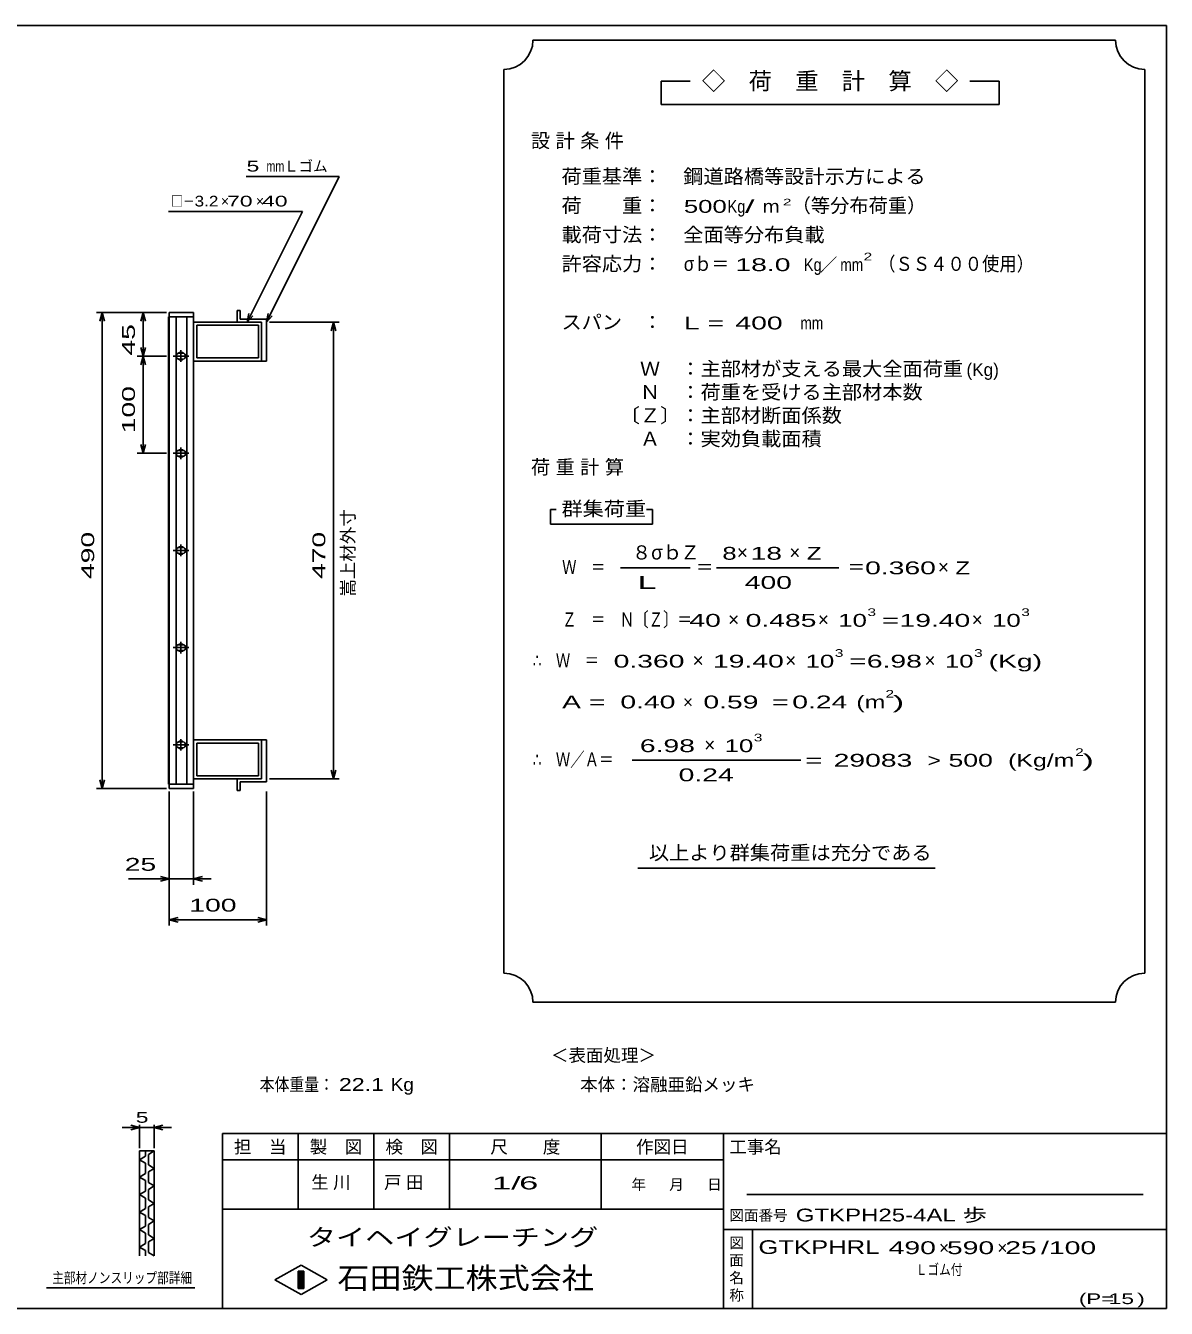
# Model space of a CAD drawing. Units: millimetres, scale not verified. Extents: x -1092 to 1042, y -770 to 629.
# Drawn here: x -133 to 1042, y -691 to 629 of the extents above; entities that cross this region are included whole.
import ezdxf
from ezdxf.enums import TextEntityAlignment as Align

# ---------------------------------------------------------------- set-up
doc = ezdxf.new("R2010")
doc.units = ezdxf.units.MM
doc.header["$LTSCALE"] = 6
for name, color, linetype, lineweight in [('0_2', 150, 'Continuous', 25), ('16', 3, 'Continuous', 25), ('22', 4, 'Continuous', 25), ('24', 2, 'Continuous', 25), ('32', 4, 'Continuous', 25)]:
    doc.layers.add(name, color=color, linetype=linetype, lineweight=lineweight)
doc.styles.add('ベクトル', font='')
doc.styles.get('ベクトル').set_extended_font_data('ベクトル')

msp = doc.modelspace()

# ---------------------------------------------------------------- linework, layer by layer
at = {"layer": '0_2'}
for p, q in [((-1034.4, 629.1), (1041.6, 629.1)), ((1041.6, 629.1), (1041.6, -690.9)), ((1041.6, -510.9), (69.6, -510.9)), ((69.6, -510.9), (69.6, -690.9)), ((147.6, -510.9), (147.6, -588.9)), ((225.6, -588.9), (225.6, -510.9)), ((303.6, -510.9), (303.6, -588.9)), ((459.6, -588.9), (459.6, -510.9)), ((585.6, -510.9), (585.6, -690.9)), ((585.6, -537.9), (69.6, -537.9)), ((1017.6, -573.9), (609.6, -573.9)), ((69.6, -588.9), (585.6, -588.9)), ((585.6, -609.9), (1041.6, -609.9)), ((615.6, -690.9), (615.6, -609.9)), ((123.6, -661.5), (150.6, -646.5)), ((150.6, -646.5), (177.6, -661.5)), ((147.6, -652.5), (153.6, -652.5)), ((147.6, -670.5), (147.6, -652.5)), ((147.6, -652.5), (148.8, -652.5)), ((148.8, -652.5), (148.8, -670.5)), ((150, -670.5), (150, -652.5)), ((150, -652.5), (151.2, -652.5)), ((151.2, -652.5), (151.2, -670.5)), ((152.4, -670.5), (152.4, -652.5)), ((152.4, -652.5), (153.6, -652.5)), ((153.6, -652.5), (153.6, -670.5)), ((153.6, -652.5), (153.6, -670.5)), ((150.6, -676.5), (123.6, -661.5)), ((153.6, -670.5), (147.6, -670.5)), ((148.8, -670.5), (150, -670.5)), ((177.6, -661.5), (150.6, -676.5)), ((151.2, -670.5), (152.4, -670.5)), ((1041.6, -690.9), (-1034.4, -690.9))]:
    msp.add_line(p, q, dxfattribs=at)
at = {"layer": '16'}
for p, q in [((40, 334), (15, 334)), ((15, 334), (15, 329.5)), ((40, 329.5), (40, 334)), ((88, 336), (85, 336)), ((85, 336), (85, 324)), ((88, 327), (88, 336)), ((14.3, -151.5), (14.3, 329.5)), ((14.3, 329.5), (15, 329.5)), ((15, 329.5), (40, 329.5)), ((15, 329.5), (15, -151.5)), ((40, 329.5), (15, 329.5)), ((22, 329.5), (22, -151.5)), ((33, -151.5), (33, 329.5)), ((40, -151.5), (40, 329.5)), ((40, 324), (110, 324)), ((40, 284), (40, 324)), ((43.2, 320.8), (106.8, 320.8)), ((43.2, 287.2), (43.2, 320.8)), ((85, 324), (110, 324)), ((115, 327), (88, 327)), ((106.8, 320.8), (106.8, 287.2)), ((110, 324), (110, 284)), ((110, 324), (110, 284)), ((115, 284), (115, 327)), ((29, 292), (25, 292)), ((27, 295), (27, 283)), ((19, 289), (35, 289)), ((25, 286), (29, 286)), ((110, 284), (40, 284)), ((106.8, 287.2), (43.2, 287.2)), ((110, 284), (115, 284)), ((19, 189), (35, 189)), ((29, 192), (25, 192)), ((25, 186), (29, 186)), ((27, 195), (27, 183)), ((27, 95), (27, 83)), ((19, 89), (35, 89)), ((29, 92), (25, 92)), ((25, 86), (29, 86)), ((19, -11), (35, -11)), ((29, -8), (25, -8)), ((27, -5), (27, -17)), ((25, -14), (29, -14)), ((27, -105), (27, -117)), ((19, -111), (35, -111)), ((29, -108), (25, -108)), ((25, -114), (29, -114)), ((110, -106), (40, -106)), ((40, -106), (40, -146)), ((106.8, -109.2), (43.2, -109.2)), ((43.2, -109.2), (43.2, -142.8)), ((106.8, -142.8), (106.8, -109.2)), ((110, -146), (110, -106)), ((110, -106), (115, -106)), ((110, -146), (110, -106)), ((115, -106), (115, -149)), ((43.2, -142.8), (106.8, -142.8)), ((15, -151.5), (14.3, -151.5)), ((15, -151.5), (40, -151.5)), ((15, -156), (15, -151.5)), ((15, -151.5), (40, -151.5)), ((40, -156), (15, -156)), ((40, -146), (110, -146)), ((40, -151.5), (40, -156)), ((85, -158), (85, -146)), ((85, -146), (110, -146)), ((88, -158), (85, -158)), ((115, -149), (88, -149)), ((88, -149), (88, -158))]:
    msp.add_line(p, q, dxfattribs=at)
for centre, radius, start, end in [((25, 289), 3, 90, 270), ((27, 289), 4, 46.6, 133.4), ((29, 289), 3, 270, 90), ((27, 289), 4, 226.6, 313.4), ((25, 189), 3, 90, 270), ((27, 189), 4, 46.6, 133.4), ((27, 189), 4, 226.6, 313.4), ((29, 189), 3, 270, 90), ((27, 89), 4, 46.6, 133.4), ((25, 89), 3, 90, 270), ((27, 89), 4, 226.6, 313.4), ((29, 89), 3, 270, 90), ((25, -11), 3, 90, 270), ((27, -11), 4, 46.6, 133.4), ((29, -11), 3, 270, 90), ((27, -11), 4, 226.6, 313.4), ((25, -111), 3, 90, 270), ((27, -111), 4, 46.6, 133.4), ((27, -111), 4, 226.6, 313.4), ((29, -111), 3, 270, 90)]:
    msp.add_arc(centre, radius, start, end, dxfattribs=at)
at = {"layer": '22'}
for p, q in [((94, 474), (190, 474)), ((115, 324), (190, 474)), ((14, 438), (152, 438)), ((95, 324), (152, 438)), ((12, 334), (-60, 334)), ((-54, 334), (-56.4, 325)), ((-51.6, 325), (-54, 334)), ((-54, 334), (-54, -156)), ((12, 334), (-18, 334)), ((-12, 334), (-14.4, 325)), ((-9.6, 325), (-12, 334)), ((-12, 334), (-12, 289)), ((95, 324), (96.8, 332.8)), ((95, 324), (101, 330.6)), ((115, 324), (116.8, 332.8)), ((115, 324), (121, 330.6)), ((118, 324), (190, 324)), ((184, 324), (181.6, 315)), ((186.4, 315), (184, 324)), ((184, 324), (184, -146)), ((-12, 289), (-14.4, 298)), ((-9.6, 298), (-12, 289)), ((-18, 289), (12, 289)), ((-12, 289), (-14.4, 280)), ((-9.6, 280), (-12, 289)), ((-12, 289), (-12, 189)), ((-12, 189), (-14.4, 198)), ((-9.6, 198), (-12, 189)), ((-18, 189), (12, 189)), ((184, -146), (181.6, -137)), ((186.4, -137), (184, -146)), ((-60, -156), (12, -156)), ((-54, -156), (-56.4, -147)), ((-51.6, -147), (-54, -156)), ((190, -146), (118, -146)), ((15, -255), (15, -159)), ((15, -297), (15, -159)), ((40, -255), (40, -159)), ((115, -297), (115, -159)), ((-27, -249), (15, -249)), ((15, -249), (6, -246.6)), ((6, -251.4), (15, -249)), ((15, -249), (40, -249)), ((40, -249), (49, -246.6)), ((49, -251.4), (40, -249)), ((40, -249), (58, -249)), ((15, -291), (24, -288.6)), ((115, -291), (106, -288.6)), ((24, -293.4), (15, -291)), ((15, -291), (115, -291)), ((106, -293.4), (115, -291))]:
    msp.add_line(p, q, dxfattribs=at)
at = {"layer": '24', "color": 4}
for p, q in [((989.4, 614.1), (389.4, 614.1)), ((359.4, 584.1), (359.4, -345.9)), ((1019.4, -345.9), (1019.4, 584.1)), ((551.4, 572.1), (521.4, 572.1)), ((521.4, 572.1), (521.4, 548.1)), ((869.4, 572.1), (839.4, 572.1)), ((869.4, 548.1), (869.4, 572.1)), ((521.4, 548.1), (869.4, 548.1)), ((413.4, 131.1), (407.4, 131.1)), ((407.4, 131.1), (407.4, 116.1)), ((512.4, 131.1), (506.4, 131.1)), ((512.4, 116.1), (512.4, 131.1)), ((407.4, 116.1), (512.4, 116.1)), ((479.4, 71.1), (551.4, 71.1)), ((578.4, 71.1), (704.4, 71.1)), ((491.4, -126.9), (665.4, -126.9)), ((497.4, -237.9), (803.4, -237.9)), ((389.4, -375.9), (989.4, -375.9))]:
    msp.add_line(p, q, dxfattribs=at)
for centre, start, end in [((359.4, 614.1), 270, 0), ((1019.4, 614.1), 180, 270), ((359.4, -375.9), 0, 90), ((1019.4, -375.9), 90, 180)]:
    msp.add_arc(centre, 30, start, end, dxfattribs=at)
at = {"layer": '32'}
for p, q in [((-15.6, -504.9), (-33.6, -504.9)), ((-15.6, -504.9), (-24.6, -502.5)), ((-24.6, -507.3), (-15.6, -504.9)), ((-15.6, -525.9), (-15.6, -501.9)), ((-15.6, -504.9), (-0.6, -504.9)), ((-0.6, -501.9), (-0.6, -525.9)), ((-0.6, -504.9), (8.4, -502.5)), ((8.4, -507.3), (-0.6, -504.9)), ((-0.6, -504.9), (17.4, -504.9)), ((-15.6, -528.9), (-0.6, -528.9)), ((-15.6, -636.9), (-15.6, -528.9)), ((-9.6, -534.3), (-15.6, -537.9)), ((-15.6, -537.9), (-9.6, -541.5)), ((-9.6, -528.9), (-9.6, -534.3)), ((-0.6, -528.9), (-6.6, -532.5)), ((-6.6, -532.5), (-6.6, -543.3)), ((-0.6, -528.9), (-0.6, -636.9)), ((-9.6, -552.3), (-15.6, -555.9)), ((-9.6, -541.5), (-9.6, -552.3)), ((-6.6, -543.3), (-0.6, -546.9)), ((-0.6, -546.9), (-6.6, -550.5)), ((-6.6, -550.5), (-6.6, -561.3)), ((-15.6, -555.9), (-9.6, -559.5)), ((-9.6, -559.5), (-9.6, -570.3)), ((-6.6, -561.3), (-0.6, -564.9)), ((-0.6, -564.9), (-6.6, -568.5)), ((-9.6, -570.3), (-15.6, -573.9)), ((-15.6, -573.9), (-9.6, -577.5)), ((-9.6, -577.5), (-9.6, -588.3)), ((-6.6, -568.5), (-6.6, -579.3)), ((-6.6, -579.3), (-0.6, -582.9)), ((-9.6, -588.3), (-15.6, -591.9)), ((-15.6, -591.9), (-9.6, -595.5)), ((-0.6, -582.9), (-6.6, -586.5)), ((-6.6, -586.5), (-6.6, -597.3)), ((-9.6, -606.3), (-15.6, -609.9)), ((-9.6, -595.5), (-9.6, -606.3)), ((-6.6, -597.3), (-0.6, -600.9)), ((-0.6, -600.9), (-6.6, -604.5)), ((-6.6, -604.5), (-6.6, -615.3)), ((-15.6, -609.9), (-9.6, -613.5)), ((-9.6, -613.5), (-9.6, -624.3)), ((-6.6, -615.3), (-0.6, -618.9)), ((-0.6, -618.9), (-6.6, -622.5)), ((-9.6, -624.3), (-15.6, -627.9)), ((-15.6, -627.9), (-9.6, -631.5)), ((-9.6, -631.5), (-9.6, -636.9)), ((-6.6, -622.5), (-6.6, -633.3)), ((-6.6, -633.3), (-0.6, -636.9)), ((41.4, -669.9), (-111.6, -669.9))]:
    msp.add_line(p, q, dxfattribs=at)

# ---------------------------------------------------------------- texts
at = {"layer": '0_2', "style": 'ベクトル'}
for s, height, p in [('担\u3000当', 13.2, (81.6, -524.7)), ('製\u3000図', 13.2, (159.6, -524.7)), ('検\u3000図', 13.2, (237.6, -524.7)), ('尺\u3000\u3000度', 13.2, (345.6, -524.7)), ('作図日', 13.2, (495.6, -524.7)), ('工事名', 13.2, (591.6, -524.7)), ('年', 11, (490.8, -563.4)), ('月', 11, (529.8, -563.4)), ('日', 11, (568.8, -563.4)), ('図面番号', 11, (591.6, -595.2)), ('図', 11, (591.6, -623.4)), ('面', 11, (591.6, -641.4)), ('名', 11, (591.6, -659.4)), ('称', 11, (591.6, -677.4))]:
    msp.add_text(s, height=height, dxfattribs=at).set_placement(p, align=Align.MIDDLE_LEFT)
at = {"layer": '0_2', "color": 222, "style": 'ベクトル'}
for s, height, width, p in [('タイヘイグレーチング', 17.6, 1.25, (156.6, -617.7)), ('石田鉄工株式会社', 21.99, 1.1, (188.1, -659.7))]:
    msp.add_text(s, height=height, dxfattribs=dict(at, width=width)).set_placement(p, align=Align.MIDDLE_LEFT)
at = {"layer": '22', "color": 2, "style": 'ベクトル'}
for s, height, width, p in [(' 5 ', 11, 1.6, (88, 484.5)), ('mm', 11, 0.75, (115, 484.5)), ('□－', 11, 0.8, (17, 448.5)), ('3.2', 11, 1.2, (41, 448.5)), (' 70 ', 11, 1.6, (68, 448.5)), (' 40 ', 11, 1.6, (104, 448.5)), (' 25 ', 13.2, 1.65, (-39, -234)), (' 100 ', 13.2, 1.65, (27.5, -276)), ('本体重量：', 13.2, 0.85, (108, -460.5)), (' 22.1', 13.2, 1.35, (183, -460.5)), ('Kg', 13.2, 1.1, (243, -460.5)), ('1/', 13.2, 2, (347.4, -561.9)), (' 6 ', 13.2, 2, (365.4, -561.9)), ('GTKPH25-4AL 歩', 13.2, 1.4, (660, -594.9)), ('GTKPHRL', 14.08, 1.4, (621.6, -627.9)), (' 490 ', 13.2, 1.65, (747.6, -628.5)), (' 590 ', 13.2, 1.65, (807.6, -628.5)), (' 25 ', 13.2, 1.65, (867.6, -628.5)), ('/', 13.2, 1.65, (912.6, -628.5)), (' 100 ', 13.2, 1.65, (912.6, -628.5)), ('Ｌゴム付', 11, 0.8, (783.6, -651)), ('(P=', 11, 1.55, (951.6, -681)), (' 15 ', 11, 1.6, (975.6, -681)), (')', 11, 1.6, (1011.6, -681))]:
    msp.add_text(s, height=height, dxfattribs=dict(at, width=width)).set_placement(p, align=Align.MIDDLE_LEFT)
for s, height, p in [('Ｌゴム', 11, (133, 484.5)), ('×', 11, (68, 448.5)), ('×', 11, (104, 448.5)), ('＜表面処理＞', 13.2, (408, -430.5)), ('本体：', 13.2, (438, -460.5)), ('溶融亜鉛メッキ', 13.2, (492, -460.5)), ('×', 13.2, (807.6, -628.5)), ('×', 13.2, (867.6, -628.5))]:
    msp.add_text(s, height=height, dxfattribs=at).set_placement(p, align=Align.MIDDLE_LEFT)
at = {"layer": '22', "color": 2, "style": 'ベクトル', "width": 1.65}
for s, p in [(' 45 ', (-27, 281.5)), (' 100 ', (-27, 201.5)), (' 490 ', (-69, 51.5)), (' 470 ', (169, 51.5))]:
    msp.add_text(s, height=13.2, rotation=90, dxfattribs=at).set_placement(p, align=Align.MIDDLE_LEFT)
at = {"layer": '22', "color": 2, "style": 'ベクトル'}
msp.add_text('嵩上材外寸', height=13.2, rotation=90, dxfattribs=at).set_placement((199, 41.5), align=Align.MIDDLE_LEFT)
at = {"layer": '22', "color": 2, "char_height": 13.2, "attachment_point": 4, "style": 'ベクトル'}
for s, insert in [('\\T1.25;生川\u3000', (161.1, -561.9)), ('\\T1.25;戸田\u3000', (236.1, -561.9))]:
    msp.add_mtext(s, dxfattribs=dict(at, insert=insert))
at = {"layer": '24', "style": 'ベクトル'}
for s, height, p in [('◇\u3000荷\u3000重\u3000計\u3000算\u3000◇', 17.6, (563.4, 572.1)), ('（等分布荷重）', 14.52, (655.8, 444)), ('／', 13.2, (684.9, 383.1)), ('(Kg)', 13.2, (835.8, 275.1)), ('８', 14.5, (491.4, 87)), ('σｂ', 14.52, (511.2, 87)), ('Ｚ', 14.5, (541.2, 87)), ('×', 14.5, (599.4, 87)), ('×', 14.5, (653.4, 87)), ('×', 14.5, (806.4, 72)), ('×', 14.5, (590.4, 18)), ('×', 14.5, (682.8, 18)), ('×', 14.5, (841.2, 18)), ('×', 14.5, (553.8, -24)), ('×', 14.5, (649.2, -24)), ('×', 14.5, (792.6, -24)), ('×', 13.2, (543.9, -66.9)), ('×', 14.5, (565.8, -111))]:
    msp.add_text(s, height=height, dxfattribs=at).set_placement(p, align=Align.MIDDLE_LEFT)
for s, height, width, p in [('荷重基準：\u3000', 14.52, 1.05, (418.8, 474)), ('鋼道路橋等設計示方による', 14.52, 1.05, (544.2, 474)), ('荷\u3000\u3000重：\u3000', 14.52, 1.05, (418.8, 444)), ('500', 13.2, 1.5, (544.8, 443.1)), ('Kg', 13.2, 0.85, (589.8, 443.1)), ('/', 13.2, 2, (607.8, 443.1)), ('2', 6.6, 1.8, (646.8, 447.6)), ('m', 13.2, 1.2, (625.8, 443.1)), ('載荷寸法：\u3000', 14.52, 1.05, (418.8, 414)), ('全面等分布負載', 14.52, 1.05, (544.2, 414)), ('許容応力：\u3000', 14.52, 1.05, (418.8, 384)), ('σｂ＝', 14.52, 0.9, (544.8, 384)), (' 18.0', 13.2, 1.65, (589.8, 383.1)), ('Kg', 13.2, 0.85, (668.4, 383.1)), ('mm', 13.2, 0.8, (705.9, 383.1)), ('2', 7.92, 1.5, (729.9, 391.5)), ('（ＳＳ４００使用）', 14.52, 0.9, (744.9, 384)), ('スパン\u3000：\u3000', 14.52, 1.05, (418.8, 324)), ('L =', 13.2, 1.65, (544.8, 323.1)), (' 400 ', 13.2, 1.65, (589.8, 323.1)), ('mm', 13.2, 0.8, (664.8, 323.1)), ('\u3000Ｗ\u3000：主部材が支える最大全面荷重', 14.52, 1.05, (478.8, 276)), ('\u3000Ｎ\u3000：荷重を受ける主部材本数', 14.52, 1.05, (478.8, 252)), ('〔Ｚ〕：主部材断面係数', 14.52, 1.05, (478.8, 228)), ('\u3000Ａ\u3000：実効負載面積', 14.52, 1.05, (478.8, 204)), ('群集荷重', 14.52, 1.1, (418.8, 132)), ('8', 13.2, 1.5, (584.4, 86.1)), (' 18 ', 13.2, 1.65, (605.4, 86.1)), ('Z', 13.2, 1.4, (671.4, 86.1)), ('Ｗ\u3000＝', 14.52, 0.75, (419.4, 72)), ('＝', 14.5, 0.9, (557.4, 72)), ('＝', 14.5, 0.9, (713.4, 72)), ('0.360', 13.2, 1.65, (731.4, 71.1)), ('Z', 13.2, 1.4, (824.4, 71.1)), (' 400 ', 13.2, 1.65, (599.4, 56.1)), ('Ｚ\u3000＝\u3000Ｎ〔Ｚ〕＝', 14.52, 0.75, (419.4, 18)), ('3', 7.92, 1.5, (733.8, 25.5)), ('3', 7.92, 1.5, (892.2, 25.5)), (' 40 ', 13.2, 1.65, (542.4, 17.1)), ('0.485', 13.2, 1.65, (608.4, 17.1)), ('10', 13.2, 1.5, (703.8, 17.1)), ('=', 13.2, 1.7, (748.8, 17.1)), ('19.40', 13.2, 1.65, (766.8, 17.1)), ('10', 13.2, 1.5, (862.2, 17.1)), ('3', 7.92, 1.5, (700.2, -16.5)), ('3', 7.92, 1.5, (843.6, -16.5)), ('∴\u3000Ｗ\u3000＝', 14.52, 0.75, (389.4, -24)), (' 0.360', 13.2, 1.65, (464.4, -24.9)), ('19.40', 13.2, 1.65, (574.8, -24.9)), ('10', 13.2, 1.5, (670.2, -24.9)), ('=', 13.2, 1.7, (715.2, -24.9)), ('6.98', 13.2, 1.65, (733.2, -24.9)), ('10', 13.2, 1.5, (813.6, -24.9)), ('(Kg)', 13.2, 1.65, (858.6, -24.9)), ('A = ', 13.2, 1.65, (419.4, -66.9)), ('0.40', 13.2, 1.65, (479.4, -66.9)), ('0.59', 13.2, 1.65, (564.9, -66.9)), ('=', 13.2, 1.7, (635.4, -66.9)), ('0.24', 13.2, 1.65, (656.4, -66.9)), ('(m', 13.2, 1.45, (722.4, -66.9)), ('2', 7.92, 1.5, (752.4, -58.5)), (')', 13.2, 2, (759.9, -66.9)), (' 6.98', 13.2, 1.65, (491.4, -111.9)), ('10', 13.2, 1.5, (586.8, -111.9)), ('3', 7.92, 1.5, (616.8, -103.5)), ('∴\u3000Ｗ／Ａ＝', 14.52, 0.75, (389.4, -126)), ('2', 7.92, 1.5, (947.7, -118.5)), ('=', 13.2, 1.7, (669.9, -126.9)), (' 29083 ', 13.2, 1.65, (690.9, -126.9)), ('>', 13.2, 1.3, (795.9, -126.9)), (' 500 ', 13.2, 1.55, (809.7, -126.9)), ('(Kg/m', 13.2, 1.45, (878.7, -126.9)), (')', 13.2, 2, (955.2, -126.9)), ('0.24', 13.2, 1.65, (539.4, -141.9)), ('以上より群集荷重は充分である', 14.52, 1.05, (508.8, -222))]:
    msp.add_text(s, height=height, dxfattribs=dict(at, width=width)).set_placement(p, align=Align.MIDDLE_LEFT)
at = {"layer": '24', "attachment_point": 4, "style": 'ベクトル'}
for s, insert, char_height in [('\\T1.28;設計条件', (387.3, 510), 14.52), ('\\T1.28;荷重計算', (387.3, 174), 14.52), ('\\T1.5;\\W2;\\~L\\~', (482.4, 56.1), 13.2)]:
    msp.add_mtext(s, dxfattribs=dict(at, insert=insert, char_height=char_height))
at = {"layer": '32', "color": 2, "style": 'ベクトル'}
for s, width, p in [(' 5 ', 1.6, (-26.1, -494.4)), ('主部材ノンスリップ部詳細', 0.8, (-105.6, -659.4))]:
    msp.add_text(s, height=11, dxfattribs=dict(at, width=width)).set_placement(p, align=Align.MIDDLE_LEFT)

doc.saveas('drawing.dxf')
